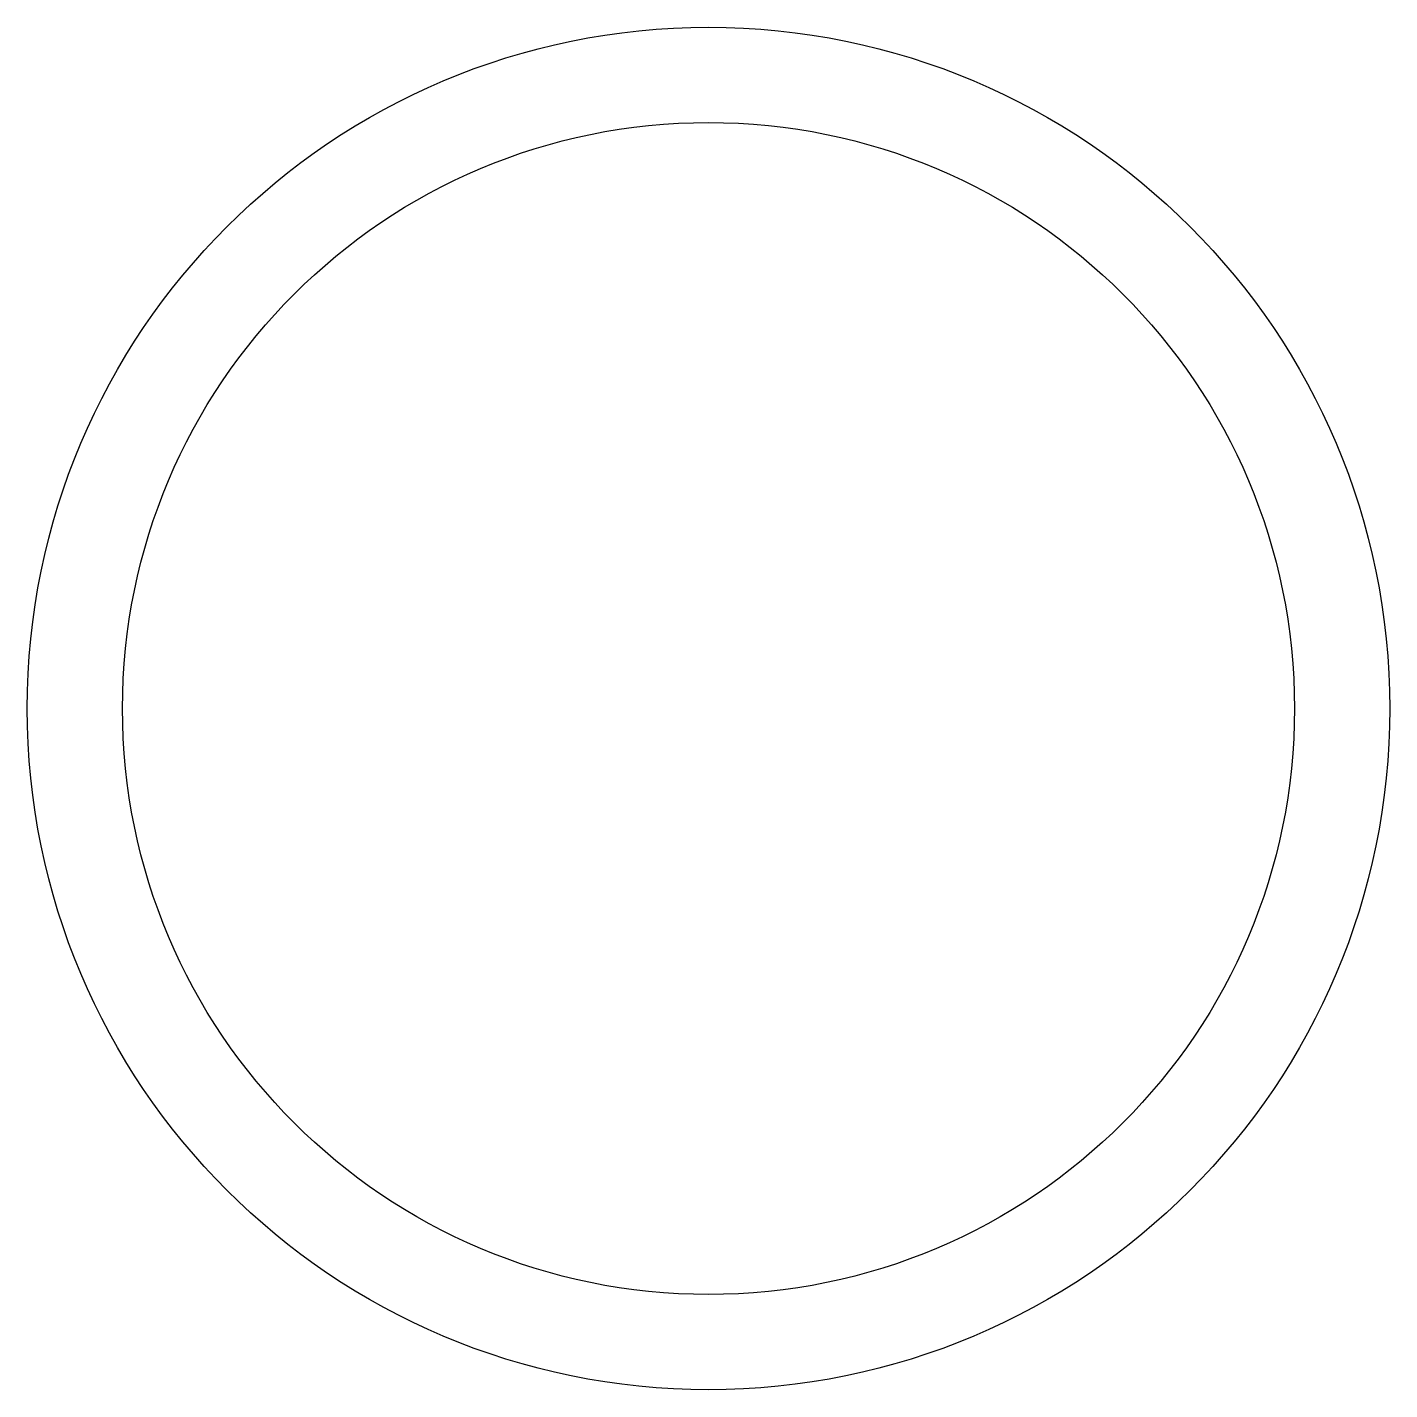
# Model space of a CAD drawing. Header units: millimetres. Extents: x -46.5 to 46.5, y -52 to 41.
import ezdxf

# ---------------------------------------------------------------- set-up
doc = ezdxf.new("R2010")
doc.units = ezdxf.units.MM
doc.layers.get('0').update_dxf_attribs({"linetype": 'CONTINUOUS'})

msp = doc.modelspace()

# ---------------------------------------------------------------- linework, layer by layer
for radius in [46.501, 40]:
    msp.add_circle((0, -5.519), radius)

doc.saveas('drawing.dxf')
